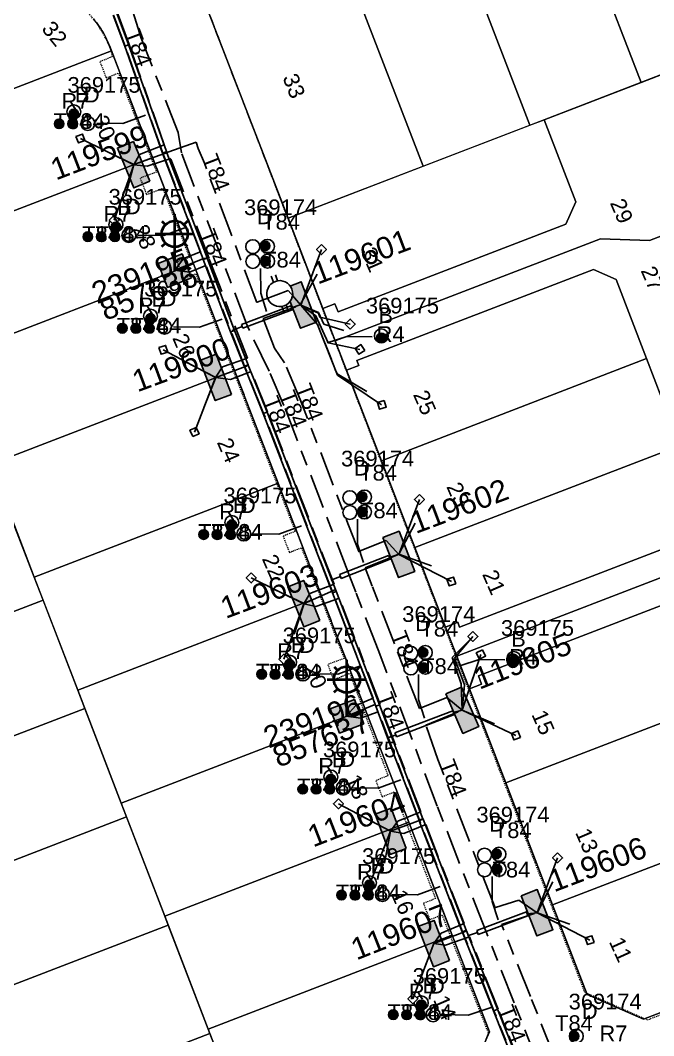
# Model space of a CAD drawing. Header units: metres. Extents: x 308616 to 310825, y 6264327 to 6267194.
# Drawn here: x 309837 to 309909.7, y 6266741.4 to 6266858.1 of the extents above; entities that cross this region are included whole.
import ezdxf
from ezdxf.enums import TextEntityAlignment as Align

# ---------------------------------------------------------------- set-up
doc = ezdxf.new("R2010")
doc.units = ezdxf.units.M
for name, pattern in [('Cable Exist UG', [8.2, 4, -1.2, 1.8, -1.2]), ('Dash', [5, 3, -2]), ('HIDDEN', [0.375, 0.25, -0.125]), ('HIDDEN2', [0.1875, 0.125, -0.0625])]:
    doc.linetypes.add(name, pattern=pattern)
doc.layers.get('0').update_dxf_attribs({"color": 6})
for name, color, linetype in [('_User Miscellaneous9', 7, 'Continuous'), ('Equip_LV_EXT', 7, 'Continuous'), ('Equip_SP_SL_EXT', 7, 'Continuous'), ('Mains_LV_EXT', 7, 'Continuous'), ('Mains_SL_EXT', 7, 'Continuous'), ('Services_SP_EXT', 7, 'Continuous'), ('SupportsUG_SP_LV_EXT', 7, 'Continuous'), ('SupportsUG_SP_LV_SL_EXT', 7, 'Continuous'), ('Trench_SP_EXT', 7, 'Continuous')]:
    doc.layers.add(name, color=color, linetype=linetype)
for name, color, linetype, lineweight in [('Cadastre Developer_SP_EXT', 7, 'Continuous', 5), ('Cadastre Land Parcels_SP_EXT', 7, 'Continuous', 5), ('Cadastre Other Property_SP_EXT', 7, 'HIDDEN', 5)]:
    doc.layers.add(name, color=color, linetype=linetype, lineweight=lineweight)
doc.styles.add('COLUMN_LABEL', font='arial.ttf')
doc.styles.add('iecARIAL', font='arial.ttf', dxfattribs={"height": 2})
doc.styles.add('POLE_LABEL', font='arial.ttf')
doc.styles.get("Standard").update_dxf_attribs({"font": 'arial.ttf'})

# ---------------------------------------------------------------- blocks, each defined once
blk = doc.blocks.new('COLUMN_EXT')
blk.add_hatch(color=256).paths.add_polyline_path([(-1.49, 1.48), (-1.49, -1.49), (1.48, -1.49), (1.48, 1.48)])
blk.add_lwpolyline([(-1.49, -1.49), (1.48, -1.49), (1.48, 1.48), (-1.49, 1.48)], close=True)
for tag, height, style, flags, p in [('ASSET_NUM', 2.5, 'COLUMN_LABEL', 8, (2, 2)), ('STRUCTURE_PLANT_NUMBER', 0.2, 'POLE_LABEL', 9, (1.81, 0.03)), ('STREET_CODE', 0.2, 'COLUMN_LABEL', 9, (1.81, -0.2))]:
    blk.add_attdef(tag, text='', height=height, dxfattribs=dict(style=style, flags=flags)).set_placement(p, align=Align.MIDDLE_LEFT)
at = {"flags": 9}
for tag, p in [('COLUMN_TYPE', (1.81, -0.4)), ('OWNED_BY', (1.81, -0.6)), ('STATE', (1.81, -0.8)), ('USAGE', (1.81, -1)), ('LEGEND', (1.81, -1.2)), ('STREETNAME', (1.81, -1.6)), ('SUBURB', (1.81, -1.8)), ('LOCATION', (1.81, -1.4)), ('NOTES', (1.81, -2))]:
    blk.add_attdef(tag, text='', height=0.2, dxfattribs=at).set_placement(p, align=Align.MIDDLE_LEFT)
at = {"flags": 1}
blk.add_attdef('Z', (1.81, -2.35), '', height=0.2, dxfattribs=at)
blk = doc.blocks.new('PILLAR_EXT')
blk.add_hatch(color=256).paths.add_polyline_path([(-2.475, 0.99), (-2.475, -0.99), (2.475, -0.99), (2.475, 0.99)])
blk.add_lwpolyline([(-2.475, -0.99), (2.475, -0.99), (2.475, 0.99), (-2.475, 0.99)], close=True)
at = {"style": 'iecARIAL', "flags": 8}
blk.add_attdef('ASSET_NUM', (1.5, 3.5), '', height=2.5, dxfattribs=at)
for tag, p, flags in [('OWNED_BY', (0, -0.2), 9), ('STATE', (0, -0.4), 9), ('SUPPORT_TYPE', (0, -0.6), 9), ('USAGE', (0, -0.8), 9), ('LEGEND', (0, -1), 9), ('LOCATION', (0, -1.2), 9), ('STREETNAME', (0, -1.8), 9), ('SUBURB', (0, -2), 1), ('NOTES', (0, -1.4), 9), ('PARENT', (0, -1.6), 9)]:
    blk.add_attdef(tag, p, '', height=0.2, dxfattribs=dict(flags=flags))
blk = doc.blocks.new('DUCT_EXT')
blk.add_circle((0, 0.8), 0.8)
at = {"flags": 1}
blk.add_attdef('Z', (0, 0), '', height=0.2, dxfattribs=at)
at = {"flags": 9}
for tag, p in [('DUCT_CODE', (0, 0)), ('XSECT_TYPE', (0, -0.2)), ('STATE', (0, -0.6)), ('FB_REFERENCE', (0, -0.4)), ('NOTES', (0, -0.8))]:
    blk.add_attdef(tag, text='', height=0.2, dxfattribs=at).set_placement(p, align=Align.MIDDLE_LEFT)
blk = doc.blocks.new('SL_LANTERN_EXT')
at = {"lineweight": 40}
for p, q in [((0, 1.97), (0, 6.47)), ((-1.46, 5.68), (-1.06, 5.28)), ((1.46, 5.68), (1.06, 5.28)), ((-2.25, 4.22), (2.25, 4.22)), ((-1.46, 2.76), (-1.06, 3.16)), ((0, 0), (0, 2.72)), ((1.46, 2.76), (1.06, 3.16))]:
    blk.add_line(p, q, dxfattribs=at)
blk.add_circle((0, 4.22), 1.5, dxfattribs=at)
at = {"style": 'iecARIAL', "flags": 8}
blk.add_attdef('ASSET_NUM', (1.5, 1.5), '', height=2.5, dxfattribs=at)
for tag, p, height, flags in [('CONSTRUCTED_VOLTAGE', (0.98, -0.65), 0.2, 9), ('CONTROL_TYPE', (0.98, -0.85), 0.2, 9), ('LANTERN_PURPOSE', (0.98, -1.05), 0.2, 9), ('LANTERN_TYPE', (0.98, -1.25), 0.2, 9), ('LNUMBER', (2.18, -3.25), 2.5, 8), ('OPERATING_VOLTAGE', (0.98, -1.65), 0.2, 9), ('ORIENTATION', (0.98, -1.85), 0.2, 9), ('OWNED_BY', (0.98, -2.05), 0.2, 9), ('STATE', (0.98, -2.25), 0.2, 9), ('NO_PHASES', (0.98, -1.45), 0.2, 9), ('USAGE', (0.98, -2.45), 0.2, 9), ('CEXIST', (0.98, -2.65), 0.2, 9), ('CNEW', (0.98, -2.85), 0.2, 9), ('CNUMBER', (0.98, -3.05), 0.2, 9), ('CREMOVE', (0.98, -3.25), 0.2, 9), ('CREPLACE', (0.98, -3.45), 0.2, 9), ('LKINGHEIGHT', (0.98, -3.65), 0.2, 9), ('LBRACKET', (0.98, -3.85), 0.2, 9), ('LBRACKETVOCAB', (0.98, -4.05), 0.2, 9), ('LCATEGORY', (0.98, -4.25), 0.2, 9), ('LCHARGE1', (0.98, -4.45), 0.2, 9), ('LCHARGE1PERCENT', (0.98, -4.65), 0.2, 9), ('LCHARGE2', (0.98, -4.85), 0.2, 9), ('LCHARGE2PERCENT', (0.98, -5.05), 0.2, 9), ('LCHARGE3', (0.98, -5.25), 0.2, 9), ('LCHARGE3PERCENT', (0.98, -5.45), 0.2, 9), ('LEXIST', (0.98, -5.65), 0.2, 9), ('LLAMP', (0.98, -5.85), 0.2, 9), ('LLAMPVOCAB', (0.98, -6.05), 0.2, 9), ('LMAST', (0.98, -6.25), 0.2, 9), ('LMASTVOCAB', (0.98, -6.45), 0.2, 9), ('LNEW', (0.98, -6.65), 0.2, 9), ('LANTNUMBER', (0.98, -6.85), 0.2, 9), ('LOUTREACH', (0.98, -7.25), 0.2, 9), ('LOUTREACHVOCAB', (0.98, -7.45), 0.2, 9), ('LRATECODE', (0.98, -7.65), 0.2, 9), ('LREMOVE', (0.98, -7.85), 0.2, 9), ('LREPLACE', (0.98, -8.05), 0.2, 9), ('LTYPE', (0.98, -8.25), 0.2, 9), ('STREETNAME', (0.98, -9.25), 0.2, 9), ('SUBURB', (0.98, -9.45), 0.2, 1), ('LTYPEVOCAB', (0.98, -8.45), 0.2, 9), ('LEGEND', (0.98, -8.65), 0.2, 9), ('LOCATION', (0.98, -8.85), 0.2, 9), ('NOTES', (0.98, -9.05), 0.2, 9)]:
    blk.add_attdef(tag, p, '', height=height, dxfattribs=dict(flags=flags))
blk = doc.blocks.new('CCP_EXT')
at = {"flags": 9}
for tag, p in [('STATE', (0, -1.8)), ('LEGEND', (0, -1.4)), ('LIFE_SUPPORT', (0, -1.6)), ('NOTES', (0, -2))]:
    blk.add_attdef(tag, text='', height=0.2, dxfattribs=at).set_placement(p, align=Align.MIDDLE_LEFT)
blk.add_wipeout([(0, 0.57), (0.57, 0), (0, -0.57), (-0.57, 0)])
blk.add_lwpolyline([(-0.57, 0), (0, 0.57), (0.57, 0), (0, -0.57), (-0.57, 0)])
at = {"flags": 1}
blk.add_attdef('Z', (0, 0), '', height=0.2, dxfattribs=at)
at = {"flags": 9}
for tag, p in [('CCP_TYPE', (0, 0)), ('CONSTRUCTED_VOLTAGE', (0, -0.2)), ('OPERATING_VOLTAGE', (0, -0.6)), ('ORIENTATION', (0, -0.8)), ('OWNED_BY', (0, -1)), ('NO_PHASES', (0, -0.4)), ('USAGE', (0, -1.2))]:
    blk.add_attdef(tag, text='', height=0.2, dxfattribs=at).set_placement(p, align=Align.MIDDLE_LEFT)
blk = doc.blocks.new('LV_UG_LINKS_OPEN_EXT')
for p, q in [((-0.25, 1.47), (-0.25, 2.22)), ((0.25, 1.47), (0.25, 2.22)), ((-0.25, -1.47), (-0.25, -2.22)), ((0.25, -1.47), (0.25, -2.22))]:
    blk.add_line(p, q)
at = {"flags": 9}
for tag, p in [('ACTUAL_STATUS', (0, 0)), ('CONSTRUCTED_VOLTAGE', (0, -0.2)), ('OPERATING_VOLTAGE', (0, -0.6)), ('ORIENTATION', (0, -0.8)), ('STATE', (0, -1)), ('SWITCH_TYPE', (0, -1.2)), ('NO_PHASES', (0, -0.4)), ('USAGE', (0, -1.4)), ('NOTES', (0, -1.6))]:
    blk.add_attdef(tag, text='', height=0.2, dxfattribs=at).set_placement(p, align=Align.MIDDLE_LEFT)
at = {"flags": 1}
blk.add_attdef('Z', (0, 0), '', height=0.2, dxfattribs=at)
blk.add_wipeout([(-0.25, 1.47), (-0.43, 1.43), (-0.61, 1.36), (-0.77, 1.28), (-0.93, 1.17), (-1.07, 1.05), (-1.19, 0.9), (-1.29, 0.75), (-1.38, 0.58), (-1.44, 0.4), (-1.48, 0.22), (-1.49, 0.03), (-1.49, -0.16), (-1.45, -0.34), (-1.4, -0.52), (-1.32, -0.69), (-1.23, -0.85), (-1.11, -1), (-0.98, -1.13), (-0.83, -1.24), (-0.66, -1.34), (-0.49, -1.41), (-0.31, -1.46), (-0.13, -1.49), (0.06, -1.49), (0.25, -1.47), (0.43, -1.43), (0.61, -1.36), (0.77, -1.28), (0.93, -1.17), (1.07, -1.05), (1.19, -0.9), (1.29, -0.75), (1.38, -0.58), (1.44, -0.4), (1.48, -0.22), (1.49, -0.03), (1.49, 0.16), (1.45, 0.34), (1.4, 0.52), (1.32, 0.69), (1.23, 0.85), (1.11, 1), (0.98, 1.13), (0.83, 1.24), (0.66, 1.34), (0.49, 1.41), (0.31, 1.46), (0.13, 1.49), (-0.06, 1.49)])
blk.add_lwpolyline([(0, -1.49, 1), (0, 1.49, 1)], format="xyb", close=True)
blk = doc.blocks.new('CABLE_LARGE_EXT')
h = blk.add_hatch(color=256)
edge = h.paths.add_edge_path()
edge.add_arc((0, 0.55), 0.55, 0, 360)
blk.add_circle((0, 0.55), 0.55)
at = {"flags": 1}
blk.add_attdef('Z', (0, 0), '', height=0.2, dxfattribs=at)
at = {"flags": 9}
for tag, p in [('COND_CODE', (0, 0)), ('STATE', (0, -0.4)), ('XSECT_SIZE', (0, -0.6)), ('FB_REFERENCE', (0, -0.2)), ('NOTES', (0, -0.8))]:
    blk.add_attdef(tag, text='', height=0.2, dxfattribs=at).set_placement(p, align=Align.MIDDLE_LEFT)

msp = doc.modelspace()

# ---------------------------------------------------------------- linework, layer by layer
at = {"layer": '_User Miscellaneous9'}
for p, q in [((309848.97, 6266855.13), (309847.65, 6266858.67)), ((309849.42, 6266855.29), (309848.04, 6266858.99)), ((309848.97, 6266855.13), (309849.2, 6266855.21)), ((309849.42, 6266855.29), (309849.2, 6266855.21)), ((309853.75, 6266843), (309849.42, 6266855.29)), ((309853.3, 6266842.83), (309848.97, 6266855.13)), ((309853.3, 6266842.83), (309853.52, 6266842.91)), ((309853.35, 6266842.7), (309853.3, 6266842.83)), ((309853.35, 6266842.7), (309853.57, 6266842.79)), ((309853.35, 6266842.7), (309853.57, 6266842.79)), ((309857.97, 6266830.63), (309853.35, 6266842.7)), ((309853.75, 6266843), (309853.52, 6266842.91)), ((309853.8, 6266842.87), (309853.57, 6266842.79)), ((309853.8, 6266842.87), (309853.57, 6266842.79)), ((309853.8, 6266842.87), (309853.75, 6266843)), ((309858.42, 6266830.8), (309853.8, 6266842.87)), ((309857.97, 6266830.63), (309858.2, 6266830.71)), ((309857.97, 6266830.63), (309858.2, 6266830.71)), ((309857.98, 6266830.6), (309858.21, 6266830.69)), ((309858.42, 6266830.8), (309858.2, 6266830.71)), ((309858.42, 6266830.8), (309858.2, 6266830.71)), ((309858.43, 6266830.77), (309858.21, 6266830.69)), ((309858.43, 6266830.77), (309858.42, 6266830.8)), ((309861.56, 6266822.47), (309858.43, 6266830.77)), ((309857.98, 6266830.6), (309857.97, 6266830.63)), ((309861.11, 6266822.3), (309857.98, 6266830.6)), ((309862.39, 6266823.16), (309862.47, 6266822.93)), ((309862.55, 6266822.71), (309862.47, 6266822.93)), ((309861.11, 6266822.3), (309861.34, 6266822.38)), ((309861.11, 6266822.3), (309861.34, 6266822.38)), ((309862.68, 6266818.35), (309861.11, 6266822.3)), ((309861.56, 6266822.47), (309861.34, 6266822.38)), ((309861.56, 6266822.47), (309861.34, 6266822.38)), ((309863.13, 6266818.52), (309861.56, 6266822.47)), ((309862.68, 6266818.35), (309862.91, 6266818.43)), ((309862.71, 6266818.29), (309862.68, 6266818.35)), ((309862.71, 6266818.28), (309862.93, 6266818.37)), ((309862.71, 6266818.29), (309862.93, 6266818.37)), ((309864.88, 6266812.91), (309862.71, 6266818.28)), ((309863.13, 6266818.52), (309862.91, 6266818.43)), ((309863.15, 6266818.46), (309862.93, 6266818.37)), ((309863.16, 6266818.46), (309862.93, 6266818.37)), ((309863.16, 6266818.46), (309863.13, 6266818.52)), ((309865.33, 6266813.08), (309863.15, 6266818.46)), ((309864.88, 6266812.91), (309865.1, 6266812.99)), ((309872.74, 6266792.51), (309864.88, 6266812.91)), ((309865.33, 6266813.08), (309865.1, 6266812.99)), ((309873.18, 6266792.68), (309865.33, 6266813.08)), ((309873.64, 6266794.42), (309879.27, 6266796.61)), ((309873.81, 6266793.97), (309879.45, 6266796.17)), ((309879.27, 6266796.61), (309879.36, 6266796.39)), ((309879.45, 6266796.17), (309879.36, 6266796.39)), ((309873.64, 6266794.42), (309873.73, 6266794.2)), ((309873.81, 6266793.97), (309873.73, 6266794.2)), ((309872.74, 6266792.51), (309872.96, 6266792.6)), ((309872.74, 6266792.51), (309872.96, 6266792.6)), ((309872.81, 6266792.31), (309872.74, 6266792.51)), ((309872.81, 6266792.31), (309873.04, 6266792.4)), ((309877.79, 6266779.29), (309872.81, 6266792.31)), ((309873.18, 6266792.68), (309872.96, 6266792.6)), ((309873.18, 6266792.68), (309872.96, 6266792.6)), ((309873.26, 6266792.49), (309873.04, 6266792.4)), ((309873.26, 6266792.49), (309873.18, 6266792.68)), ((309878.24, 6266779.46), (309873.26, 6266792.49)), ((309877.79, 6266779.29), (309878.02, 6266779.38)), ((309878.24, 6266779.46), (309878.02, 6266779.38)), ((309879.61, 6266775.81), (309878.24, 6266779.46)), ((309879.16, 6266775.64), (309877.79, 6266779.29)), ((309879.99, 6266776.23), (309886.65, 6266778.77)), ((309880.17, 6266775.78), (309886.82, 6266778.32)), ((309886.65, 6266778.77), (309886.73, 6266778.55)), ((309886.82, 6266778.32), (309886.73, 6266778.55)), ((309879.99, 6266776.23), (309880.08, 6266776)), ((309880.17, 6266775.78), (309880.08, 6266776)), ((309879.16, 6266775.64), (309879.39, 6266775.72)), ((309879.16, 6266775.64), (309879.39, 6266775.72)), ((309882.76, 6266766.18), (309879.16, 6266775.64)), ((309879.61, 6266775.81), (309879.39, 6266775.72)), ((309879.61, 6266775.81), (309879.39, 6266775.72)), ((309883.21, 6266766.36), (309879.61, 6266775.81)), ((309882.76, 6266766.18), (309882.98, 6266766.27)), ((309882.78, 6266766.14), (309882.76, 6266766.18)), ((309882.78, 6266766.14), (309883, 6266766.22)), ((309882.78, 6266766.14), (309883, 6266766.22)), ((309887.73, 6266753.37), (309882.78, 6266766.14)), ((309883.21, 6266766.36), (309882.98, 6266766.27)), ((309883.22, 6266766.31), (309883, 6266766.22)), ((309883.22, 6266766.31), (309883, 6266766.22)), ((309883.22, 6266766.31), (309883.21, 6266766.36)), ((309888.18, 6266753.55), (309883.22, 6266766.31)), ((309895.09, 6266755.66), (309889.38, 6266753.52)), ((309895.26, 6266755.21), (309889.55, 6266753.07)), ((309895.09, 6266755.66), (309895.17, 6266755.43)), ((309895.26, 6266755.21), (309895.17, 6266755.43)), ((309887.73, 6266753.37), (309887.96, 6266753.46)), ((309887.77, 6266753.29), (309887.73, 6266753.37)), ((309887.77, 6266753.29), (309887.99, 6266753.38)), ((309887.77, 6266753.29), (309887.99, 6266753.38)), ((309891.33, 6266744.29), (309887.77, 6266753.29)), ((309888.18, 6266753.55), (309887.96, 6266753.46)), ((309888.21, 6266753.47), (309887.99, 6266753.38)), ((309888.21, 6266753.47), (309887.99, 6266753.38)), ((309888.21, 6266753.47), (309888.18, 6266753.55)), ((309891.77, 6266744.47), (309888.21, 6266753.47)), ((309889.38, 6266753.52), (309889.46, 6266753.29)), ((309889.55, 6266753.07), (309889.46, 6266753.29)), ((309891.33, 6266744.29), (309891.55, 6266744.38)), ((309891.77, 6266744.47), (309891.55, 6266744.38)), ((309895.06, 6266736.2), (309891.77, 6266744.47)), ((309894.61, 6266736.04), (309891.33, 6266744.29))]:
    msp.add_line(p, q, dxfattribs=at)
for points in [[(309845.77, 6266846.27), (309848.75, 6266846.25), (309851.35, 6266847.19)], [(309850.5, 6266833.41), (309853.47, 6266833.38), (309856.08, 6266834.33)], [(309864.57, 6266829.58), (309864.58, 6266826.73), (309865.26, 6266824.62)], [(309854.59, 6266822.86), (309857.56, 6266822.83), (309860.17, 6266823.77)], [(309877.39, 6266821.74), (309874.46, 6266821.78), (309872.22, 6266821.02)], [(309875.7, 6266800.77), (309875.71, 6266797.91), (309876.39, 6266795.8)], [(309863.68, 6266799.09), (309866.66, 6266799.06), (309869.27, 6266800)], [(309892.61, 6266784.62), (309889.68, 6266784.65), (309887.44, 6266783.91)], [(309870.48, 6266783), (309873.45, 6266782.98), (309876.06, 6266783.93)], [(309882.69, 6266782.92), (309882.71, 6266780.05), (309883.39, 6266777.93)], [(309875.11, 6266769.91), (309878.08, 6266769.89), (309880.69, 6266770.85)], [(309891.16, 6266759.71), (309891.17, 6266756.85), (309891.85, 6266754.73)], [(309879.59, 6266757.66), (309882.57, 6266757.62), (309885.18, 6266758.56)], [(309885.42, 6266743.86), (309888.42, 6266743.78), (309891.06, 6266744.66)]]:
    msp.add_lwpolyline(points, dxfattribs=at)
at = {"layer": 'Cadastre Land Parcels_SP_EXT', "linetype": 'Continuous'}
for points in [[(309883.99, 6266875.92), (309895.5, 6266846.05), (309897.13, 6266846.67), (309908.25, 6266850.95), (309897.78, 6266878.1)], [(309897.78, 6266878.1), (309908.25, 6266850.95), (309920.51, 6266855.68)], [(309840.01, 6266865.78), (309814.74, 6266856.01), (309819.45, 6266843.78), (309847.45, 6266854.57), (309847.45, 6266854.57), (309847.22, 6266855.17), (309847.12, 6266855.43), (309847.01, 6266855.69), (309846.89, 6266855.94), (309846.77, 6266856.19), (309846.64, 6266856.43), (309846.5, 6266856.68), (309846.36, 6266856.91), (309846.21, 6266857.15), (309846.05, 6266857.38), (309845.89, 6266857.6), (309845.73, 6266857.83), (309845.55, 6266858.04), (309845.38, 6266858.26)], [(309926.26, 6266750.16), (309908.52, 6266743.32), (309902.06, 6266746.19), (309898.1, 6266756.46), (309892.71, 6266770.47), (309888.54, 6266781.3), (309887.1, 6266785.03), (309885.81, 6266788.39), (309882.29, 6266797.51), (309878.45, 6266807.49), (309874.44, 6266817.89), (309873.15, 6266821.25), (309871.71, 6266824.99), (309867.72, 6266835.35), (309858.01, 6266860.56)], [(309845.38, 6266858.26), (309845.55, 6266858.04), (309845.73, 6266857.83), (309845.89, 6266857.6), (309846.05, 6266857.38), (309846.21, 6266857.15), (309846.36, 6266856.91), (309846.5, 6266856.68), (309846.64, 6266856.43), (309846.77, 6266856.19), (309846.89, 6266855.94), (309847.01, 6266855.69), (309847.12, 6266855.43), (309847.22, 6266855.17), (309856.88, 6266830.1), (309861.59, 6266817.87), (309866.58, 6266804.9), (309871.58, 6266791.92), (309876.58, 6266778.94), (309881.58, 6266765.97), (309886.58, 6266752.99), (309890.85, 6266741.88), (309889.71, 6266739.29)]]:
    msp.add_lwpolyline(points, dxfattribs=at)
for points in [[(309895.5, 6266846.05), (309883.99, 6266875.92), (309871.71, 6266871.19), (309883.22, 6266841.32), (309895.5, 6266846.05)], [(309883.22, 6266841.32), (309871.71, 6266871.19), (309860.88, 6266867.02), (309858.01, 6266860.56), (309867.72, 6266835.35), (309883.22, 6266841.32)], [(309926.72, 6266839.55), (309920.51, 6266855.68), (309897.13, 6266846.67), (309900.76, 6266837.25), (309899.61, 6266834.66), (309873.47, 6266824.6), (309873.11, 6266825.53), (309871.71, 6266824.99), (309873.15, 6266821.25), (309903.58, 6266832.97), (309909.22, 6266832.81), (309926.72, 6266839.55)], [(309852.16, 6266842.34), (309847.45, 6266854.57), (309819.45, 6266843.78), (309824.16, 6266831.55), (309852.16, 6266842.34)], [(309899.61, 6266834.66), (309900.76, 6266837.25), (309897.13, 6266846.67), (309867.72, 6266835.35), (309871.71, 6266824.99), (309873.11, 6266825.53), (309873.47, 6266824.6), (309899.61, 6266834.66)], [(309856.88, 6266830.1), (309852.16, 6266842.34), (309824.16, 6266831.55), (309828.87, 6266819.31), (309856.88, 6266830.1)], [(309926.72, 6266839.55), (309909.22, 6266832.81), (309903.58, 6266832.97), (309873.15, 6266821.25), (309874.44, 6266817.89), (309875.85, 6266818.43), (309875.63, 6266818.99), (309902.8, 6266829.46), (309905.38, 6266828.31), (309908.89, 6266819.22), (309910.65, 6266814.64), (309933, 6266823.24), (309926.72, 6266839.55)], [(309861.59, 6266817.87), (309856.88, 6266830.1), (309828.87, 6266819.31), (309833.58, 6266807.08), (309861.59, 6266817.87)], [(309908.89, 6266819.22), (309905.38, 6266828.31), (309902.8, 6266829.46), (309875.63, 6266818.99), (309875.85, 6266818.43), (309874.44, 6266817.89), (309878.45, 6266807.49), (309908.89, 6266819.22)], [(309917.54, 6266796.76), (309921.78, 6266800.2), (309939.28, 6266806.94), (309933, 6266823.24), (309910.65, 6266814.64), (309912.73, 6266809.24), (309915.74, 6266801.42), (309914.59, 6266798.84), (309887.42, 6266788.37), (309887.21, 6266788.93), (309885.81, 6266788.39), (309887.1, 6266785.03), (309917.54, 6266796.76)], [(309912.73, 6266809.24), (309910.65, 6266814.64), (309908.89, 6266819.22), (309878.45, 6266807.49), (309882.29, 6266797.51), (309912.73, 6266809.24)], [(309866.58, 6266804.9), (309861.59, 6266817.87), (309833.58, 6266807.08), (309838.57, 6266794.11), (309866.58, 6266804.9)], [(309914.59, 6266798.84), (309915.74, 6266801.42), (309912.73, 6266809.24), (309882.29, 6266797.51), (309885.81, 6266788.39), (309887.21, 6266788.93), (309887.42, 6266788.37), (309914.59, 6266798.84)], [(309939.28, 6266806.94), (309921.78, 6266800.2), (309917.54, 6266796.76), (309887.1, 6266785.03), (309888.54, 6266781.3), (309889.94, 6266781.84), (309889.58, 6266782.77), (309915.72, 6266792.84), (309918.31, 6266791.69), (309922.12, 6266781.79), (309925.24, 6266782.99), (309935.37, 6266786.9), (309945.49, 6266790.79), (309939.28, 6266806.94)], [(309839.59, 6266791.48), (309838.57, 6266794.11), (309834.79, 6266803.93), (309806.8, 6266793.15), (309811.6, 6266780.7), (309839.59, 6266791.48)], [(309871.58, 6266791.92), (309866.58, 6266804.9), (309838.57, 6266794.11), (309843.57, 6266781.13), (309871.58, 6266791.92)], [(309915.12, 6266779.1), (309922.12, 6266781.79), (309918.31, 6266791.69), (309915.72, 6266792.84), (309889.58, 6266782.77), (309889.94, 6266781.84), (309888.54, 6266781.3), (309892.71, 6266770.47), (309915.12, 6266779.1)], [(309844.38, 6266779.03), (309843.57, 6266781.13), (309839.59, 6266791.48), (309811.6, 6266780.7), (309816.39, 6266768.25), (309844.38, 6266779.03)], [(309876.58, 6266778.94), (309871.58, 6266791.92), (309843.57, 6266781.13), (309848.57, 6266768.15), (309876.58, 6266778.94)], [(309849.17, 6266766.58), (309848.57, 6266768.15), (309844.38, 6266779.03), (309816.39, 6266768.25), (309821.19, 6266755.8), (309849.17, 6266766.58)], [(309881.58, 6266765.97), (309876.58, 6266778.94), (309848.57, 6266768.15), (309853.56, 6266755.18), (309881.58, 6266765.97)], [(309920.51, 6266765.09), (309915.12, 6266779.1), (309892.71, 6266770.47), (309898.1, 6266756.46), (309920.51, 6266765.09)], [(309853.97, 6266754.13), (309853.56, 6266755.18), (309849.17, 6266766.58), (309821.19, 6266755.8), (309825.98, 6266743.36), (309853.97, 6266754.13)], [(309886.58, 6266752.99), (309881.58, 6266765.97), (309853.56, 6266755.18), (309858.56, 6266742.2), (309886.58, 6266752.99)], [(309926.26, 6266750.16), (309920.51, 6266765.09), (309898.1, 6266756.46), (309902.06, 6266746.19), (309908.52, 6266743.32), (309926.26, 6266750.16)], [(309858.76, 6266741.68), (309858.56, 6266742.2), (309853.97, 6266754.13), (309825.98, 6266743.36), (309830.78, 6266730.91), (309858.76, 6266741.68)], [(309889.71, 6266739.29), (309890.85, 6266741.88), (309886.58, 6266752.99), (309858.56, 6266742.2), (309863.56, 6266729.22), (309889.71, 6266739.29)], [(309863.56, 6266729.22), (309858.76, 6266741.68), (309830.78, 6266730.91), (309835.58, 6266718.45), (309863.56, 6266729.22)]]:
    msp.add_lwpolyline(points, close=True, dxfattribs=at)
at = {"layer": 'Mains_LV_EXT', "linetype": 'Cable Exist UG'}
msp.add_lwpolyline([(309884.45, 6266752.02), (309885.29, 6266753.23), (309887.94, 6266754.33), (309887.94, 6266754.33), (309883.53, 6266765.69), (309881.01, 6266764.68), (309879.5, 6266764.93)], dxfattribs=at)
at = {"layer": 'Trench_SP_EXT', "linetype": 'Cable Exist UG'}
for points in [[(309850, 6266841.52), (309846.76, 6266843.11)], [(309850, 6266841.52), (309853.55, 6266842.8)], [(309850, 6266841.52), (309849.07, 6266837.91)], [(309854.74, 6266829.38), (309858.14, 6266830.76)], [(309869.13, 6266825.42), (309871.37, 6266829.48)], [(309868.12, 6266825.07), (309869.13, 6266825.42)], [(309862.47, 6266822.93), (309861.31, 6266822.45)], [(309859.42, 6266817.04), (309855.89, 6266818.9)], [(309859.42, 6266817.04), (309862.96, 6266818.35)], [(309859.42, 6266817.04), (309858.1, 6266813.67)], [(309880.44, 6266796.77), (309882.56, 6266800.8)], [(309879.36, 6266796.39), (309880.44, 6266796.77)], [(309880.44, 6266796.77), (309884.73, 6266795.22)], [(309873.73, 6266794.2), (309872.64, 6266793.76)], [(309869.56, 6266791.08), (309866.16, 6266792.68)], [(309869.56, 6266791.08), (309872.96, 6266792.6)], [(309869.56, 6266791.08), (309868.41, 6266787.55)], [(309887.73, 6266778.83), (309889.35, 6266783.74)], [(309874.48, 6266778.13), (309877.62, 6266779.43)], [(309886.73, 6266778.55), (309887.73, 6266778.83)], [(309887.73, 6266778.83), (309892.31, 6266776.88)], [(309880.08, 6266776), (309879.43, 6266775.75)], [(309879.5, 6266764.93), (309875.94, 6266766.8)], [(309879.5, 6266764.93), (309883, 6266766.22)], [(309879.5, 6266764.93), (309878.78, 6266761.25)], [(309896.31, 6266755.56), (309898.41, 6266759.72)], [(309895.17, 6266755.43), (309896.31, 6266755.56)], [(309896.31, 6266755.56), (309900.6, 6266754.06)], [(309884.45, 6266752.02), (309887.99, 6266753.38)], [(309889.46, 6266753.29), (309888.32, 6266752.91)], [(309884.45, 6266752.02), (309883.08, 6266748.39)]]:
    msp.add_lwpolyline(points, dxfattribs=at)

# ---------------------------------------------------------------- block references
at = {"layer": '_User Miscellaneous9'}
for name, p in [('DUCT_EXT', (309843.13, 6266846.78)), ('CABLE_LARGE_EXT', (309843.13, 6266846.78)), ('DUCT_EXT', (309844.73, 6266845.44)), ('CABLE_LARGE_EXT', (309841.44, 6266845.64)), ('DUCT_EXT', (309847.96, 6266833.81)), ('DUCT_EXT', (309849.45, 6266832.58)), ('CABLE_LARGE_EXT', (309844.74, 6266832.68)), ('CABLE_LARGE_EXT', (309846.27, 6266832.68)), ('CABLE_LARGE_EXT', (309847.82, 6266832.69)), ('DUCT_EXT', (309851.93, 6266823.29)), ('CABLE_LARGE_EXT', (309851.93, 6266823.29)), ('CABLE_LARGE_EXT', (309848.7, 6266822.16)), ('CABLE_LARGE_EXT', (309850.24, 6266822.15)), ('CABLE_LARGE_EXT', (309851.79, 6266822.17)), ('DUCT_EXT', (309853.54, 6266822.03)), ('DUCT_EXT', (309878.43, 6266821.04)), ('CABLE_LARGE_EXT', (309878.43, 6266821.04)), ('DUCT_EXT', (309861.26, 6266799.59)), ('CABLE_LARGE_EXT', (309861.26, 6266799.59)), ('CABLE_LARGE_EXT', (309858.03, 6266798.46)), ('CABLE_LARGE_EXT', (309859.57, 6266798.46)), ('CABLE_LARGE_EXT', (309861.12, 6266798.47)), ('DUCT_EXT', (309862.64, 6266798.27)), ('DUCT_EXT', (309893.64, 6266783.97)), ('DUCT_EXT', (309867.9, 6266783.55)), ('CABLE_LARGE_EXT', (309893.64, 6266783.97)), ('CABLE_LARGE_EXT', (309864.69, 6266782.41)), ('CABLE_LARGE_EXT', (309866.22, 6266782.4)), ('CABLE_LARGE_EXT', (309867.77, 6266782.42)), ('DUCT_EXT', (309869.43, 6266782.19)), ('DUCT_EXT', (309872.63, 6266770.36)), ('CABLE_LARGE_EXT', (309872.63, 6266770.36)), ('CABLE_LARGE_EXT', (309869.41, 6266769.22)), ('CABLE_LARGE_EXT', (309870.94, 6266769.22)), ('CABLE_LARGE_EXT', (309872.5, 6266769.24)), ('DUCT_EXT', (309874.06, 6266769.09)), ('DUCT_EXT', (309877.07, 6266758.2)), ('DUCT_EXT', (309878.55, 6266756.85)), ('CABLE_LARGE_EXT', (309873.86, 6266757.04)), ('DUCT_EXT', (309883.02, 6266744.42)), ('CABLE_LARGE_EXT', (309879.8, 6266743.3)), ('CABLE_LARGE_EXT', (309881.33, 6266743.29)), ('CABLE_LARGE_EXT', (309882.89, 6266743.3)), ('DUCT_EXT', (309884.37, 6266743.05))]:
    msp.add_blockref(name, p, dxfattribs=at)
for name, p, rotation in [('DUCT_EXT', (309862.87, 6266832.08), 269.9999999999998), ('CABLE_LARGE_EXT', (309864.53, 6266832.17), 269.9999999999998), ('DUCT_EXT', (309864.56, 6266832.12), 269.9999999999998), ('DUCT_EXT', (309862.88, 6266830.39), 269.9999999999998), ('DUCT_EXT', (309864.58, 6266830.41), 269.9999999999998), ('DUCT_EXT', (309874.01, 6266803.25), 269.9999999999998), ('CABLE_LARGE_EXT', (309875.66, 6266803.36), 269.9999999999998), ('DUCT_EXT', (309875.69, 6266803.32), 269.9999999999998), ('DUCT_EXT', (309874.02, 6266801.55), 269.9999999999998), ('DUCT_EXT', (309875.7, 6266801.61), 269.9999999999998), ('CABLE_LARGE_EXT', (309875.7, 6266801.61), 269.9999999999998), ('DUCT_EXT', (309881.01, 6266785.37), 269.9999999999998), ('DUCT_EXT', (309882.68, 6266785.47), 269.9999999999998), ('CABLE_LARGE_EXT', (309882.68, 6266785.47), 269.9999999999998), ('DUCT_EXT', (309881.01, 6266783.68), 269.9999999999998), ('DUCT_EXT', (309882.69, 6266783.77), 269.9999999999998), ('CABLE_LARGE_EXT', (309882.72, 6266783.72), 269.9999999999998), ('DUCT_EXT', (309891.14, 6266762.28), 269.9999999999998), ('DUCT_EXT', (309889.47, 6266762.18), 269.9999999999998), ('CABLE_LARGE_EXT', (309891.11, 6266762.32), 269.9999999999998), ('DUCT_EXT', (309889.47, 6266760.49), 269.9999999999998), ('DUCT_EXT', (309891.16, 6266760.56), 269.9999999999998), ('CABLE_LARGE_EXT', (309891.16, 6266760.56), 269.9999999999998), ('DUCT_EXT', (309900.02, 6266741.38), 270.0758187907482), ('CABLE_LARGE_EXT', (309900.02, 6266741.38), 269.9999999999998)]:
    msp.add_blockref(name, p, dxfattribs=dict(at, rotation=rotation))
at = {"layer": 'Equip_SP_SL_EXT'}
ref = msp.add_blockref('SL_LANTERN_EXT', (309854.71, 6266829.33), dxfattribs=at)
ref.add_attrib('ASSET_NUM', '239195', dxfattribs={"layer": '0', "height": 2.5, "rotation": 21.1199, "style": 'iecARIAL'}).set_placement((309856.21, 6266830.83), align=Align.MIDDLE_RIGHT)
ref = msp.add_blockref('SL_LANTERN_EXT', (309874.48, 6266778.13), dxfattribs=at)
ref.add_attrib('ASSET_NUM', '239196', dxfattribs={"layer": '0', "height": 2.5, "rotation": 20.2826, "style": 'iecARIAL'}).set_placement((309875.98, 6266779.63), align=Align.MIDDLE_RIGHT)
at = {"layer": 'SupportsUG_SP_LV_EXT'}
ref = msp.add_blockref('PILLAR_EXT', (309850, 6266841.5), dxfattribs=dict(at, rotation=112.5180401142837))
ref.add_attrib('ASSET_NUM', '119599', dxfattribs={"layer": '0', "height": 2.5, "rotation": 20.9217, "style": 'iecARIAL'}).set_placement((309851.5, 6266845), align=Align.MIDDLE_RIGHT)
ref = msp.add_blockref('PILLAR_EXT', (309869.18, 6266825.38), dxfattribs=dict(at, rotation=291.0435218269251))
ref.add_attrib('ASSET_NUM', '119601', dxfattribs={"layer": '0', "height": 2.5, "rotation": 20.7638, "style": 'iecARIAL'}).set_placement((309870.68, 6266828.88), align=Align.MIDDLE_LEFT)
ref = msp.add_blockref('PILLAR_EXT', (309859.41, 6266817.06), dxfattribs=dict(at, rotation=110.7817989918333))
ref.add_attrib('ASSET_NUM', '119600', dxfattribs={"layer": '0', "height": 2.5, "rotation": 20.3474, "style": 'iecARIAL'}).set_placement((309860.91, 6266820.56), align=Align.MIDDLE_RIGHT)
ref = msp.add_blockref('PILLAR_EXT', (309880.44, 6266796.73), dxfattribs=dict(at, rotation=291.3144922905867))
ref.add_attrib('ASSET_NUM', '119602', dxfattribs={"layer": '0', "height": 2.5, "rotation": 20.6915, "style": 'iecARIAL'}).set_placement((309881.94, 6266800.23), align=Align.MIDDLE_LEFT)
ref = msp.add_blockref('PILLAR_EXT', (309869.53, 6266791.07), dxfattribs=dict(at, rotation=111.8859926500356))
ref.add_attrib('ASSET_NUM', '119603', dxfattribs={"layer": '0', "height": 2.5, "rotation": 20.5754, "style": 'iecARIAL'}).set_placement((309871.03, 6266794.57), align=Align.MIDDLE_RIGHT)
ref = msp.add_blockref('PILLAR_EXT', (309887.73, 6266778.83), dxfattribs=dict(at, rotation=293.3809542853747))
ref.add_attrib('ASSET_NUM', '119605', dxfattribs={"layer": '0', "height": 2.5, "rotation": 21.5676, "style": 'iecARIAL'}).set_placement((309889.23, 6266782.33), align=Align.MIDDLE_LEFT)
ref = msp.add_blockref('PILLAR_EXT', (309879.5, 6266764.93), dxfattribs=dict(at, rotation=110.4848074322352))
ref.add_attrib('ASSET_NUM', '119604', dxfattribs={"layer": '0', "height": 2.5, "rotation": 21.2264, "style": 'iecARIAL'}).set_placement((309881, 6266768.43), align=Align.MIDDLE_RIGHT)
ref = msp.add_blockref('PILLAR_EXT', (309896.31, 6266755.56), dxfattribs=dict(at, rotation=291.3269360161916))
ref.add_attrib('ASSET_NUM', '119606', dxfattribs={"layer": '0', "height": 2.5, "rotation": 20.9105, "style": 'iecARIAL'}).set_placement((309897.81, 6266759.06), align=Align.MIDDLE_LEFT)
ref = msp.add_blockref('PILLAR_EXT', (309884.45, 6266752.02), dxfattribs=dict(at, rotation=110.9581207151926))
ref.add_attrib('ASSET_NUM', '119607', dxfattribs={"layer": '0', "height": 2.5, "rotation": 21.5674, "style": 'iecARIAL'}).set_placement((309885.95, 6266755.52), align=Align.MIDDLE_RIGHT)
at = {"layer": 'SupportsUG_SP_LV_SL_EXT'}
ref = msp.add_blockref('COLUMN_EXT', (309854.71, 6266829.33), dxfattribs=dict(at, rotation=111.3778403823826))
ref.add_attrib('ASSET_NUM', '857636', dxfattribs={"layer": '0', "height": 2.5, "rotation": 21.1199, "style": 'COLUMN_LABEL'}).set_placement((309856.71, 6266830.08), align=Align.TOP_RIGHT)
ref = msp.add_blockref('COLUMN_EXT', (309874.48, 6266778.13), dxfattribs=dict(at, rotation=111.0908894127614))
ref.add_attrib('ASSET_NUM', '857637', dxfattribs={"layer": '0', "height": 2.5, "rotation": 21.9182, "style": 'COLUMN_LABEL'}).set_placement((309876.48, 6266778.88), align=Align.TOP_RIGHT)

# ---------------------------------------------------------------- texts
at = {"layer": '_User Miscellaneous9'}
for s, p in [('369175', (309842.4, 6266849.77)), ('R7', (309841.7, 6266847.93)), ('B', (309843.26, 6266848.68)), ('D', (309844.28, 6266848.65)), ('369175', (309847.12, 6266836.91)), ('B', (309848.09, 6266835.71)), ('D', (309849, 6266835.8)), ('369174', (309862.67, 6266835.71)), ('D', (309864.15, 6266834.66)), ('T84', (309864.75, 6266834.04)), ('369175', (309851.21, 6266826.36)), ('R7', (309850.5, 6266824.44)), ('B', (309852.06, 6266825.18)), ('D', (309853.1, 6266825.24)), ('369175', (309876.66, 6266824.41)), ('B', (309878.1, 6266823.3)), ('T84', (309848.06, 6266822.1)), ('T84', (309849.59, 6266822.1)), ('T84', (309851.14, 6266822.12)), ('R4', (309877.89, 6266821.15)), ('369174', (309873.81, 6266806.84)), ('D', (309875.29, 6266805.79)), ('T84', (309875.89, 6266805.21)), ('369175', (309860.31, 6266802.6)), ('B', (309861.39, 6266801.49)), ('D', (309862.19, 6266801.48)), ('T84', (309875.99, 6266800.88)), ('R7', (309859.83, 6266800.76)), ('T84', (309857.39, 6266798.41)), ('T84', (309858.92, 6266798.41)), ('T84', (309860.47, 6266798.42)), ('369174', (309880.83, 6266788.97)), ('D', (309882.32, 6266787.93)), ('T84', (309882.92, 6266787.29)), ('369175', (309892.17, 6266787.38)), ('369175', (309867.1, 6266786.52)), ('B', (309893.34, 6266786.13)), ('B', (309868.04, 6266785.45)), ('D', (309868.98, 6266785.41)), ('R4', (309893.1, 6266784.05)), ('T84', (309883.01, 6266782.99)), ('369175', (309871.73, 6266773.42)), ('B', (309872.76, 6266772.27)), ('D', (309873.61, 6266772.31)), ('R7', (309871.2, 6266771.54)), ('369174', (309889.35, 6266765.94)), ('D', (309890.83, 6266764.89)), ('T84', (309891.35, 6266764.14)), ('369175', (309876.22, 6266761.17)), ('B', (309877.21, 6266760.08)), ('D', (309878.1, 6266760.06)), ('T84', (309891.2, 6266759.62)), ('369175', (309882.03, 6266747.4)), ('B', (309883.16, 6266746.32)), ('D', (309883.91, 6266746.28)), ('369174', (309899.94, 6266744.46)), ('D', (309901.45, 6266743.35)), ('T84', (309898.38, 6266741.98)), ('R7', (309903.47, 6266740.81))]:
    msp.add_text(s, height=1.8, dxfattribs=at).set_placement(p)
at = {"layer": 'Cadastre Land Parcels_SP_EXT'}
for s, rotation, p in [('32', 309.2374, (309839.34, 6266857.08)), ('33', 291.5601, (309867.06, 6266851.53)), ('30', 293.4509, (309845.24, 6266846.69)), ('29', 293.2323, (309904.65, 6266837.12)), ('28', 293.4679, (309849.87, 6266834.15)), ('31', 293.4679, (309876.03, 6266831.54)), ('27', 293.5704, (309908.18, 6266829.35)), ('26', 293.4679, (309854.4, 6266821.6)), ('25', 293.5704, (309882.04, 6266815.11)), ('24', 293.4527, (309859.52, 6266809.62)), ('23', 293.4679, (309885.87, 6266804.53)), ('22', 293.5704, (309864.69, 6266796.24)), ('21', 293.5704, (309889.98, 6266794.47)), ('20', 293.449, (309869.51, 6266783.67)), ('15', 293.5704, (309895.64, 6266778.36)), ('18', 293.5704, (309874.24, 6266770.96)), ('13', 293.4679, (309900.66, 6266764.79)), ('16', 293.449, (309879.51, 6266757.72)), ('11', 294.4919, (309904.53, 6266752.25)), ('14', 293.54, (309884.35, 6266745.59))]:
    msp.add_text(s, height=1.8, rotation=rotation, dxfattribs=at).set_placement(p)
at = {"layer": 'Mains_LV_EXT'}
for rotation, p in [(290.5078, (309848.98, 6266856.66)), (291.1903, (309857.87, 6266842.29)), (291.1903, (309857.55, 6266833.66)), (291.2404, (309866.74, 6266815.12)), (291.2404, (309868.59, 6266815.91)), (291.2404, (309864.85, 6266814.47)), (291.0659, (309879.53, 6266787.5)), (291.0659, (309877.92, 6266780.45)), (291.1262, (309885.09, 6266772.73)), (291.6911, (309891.83, 6266744.49))]:
    msp.add_text('T84', height=1.8, rotation=rotation, dxfattribs=at).set_placement(p)

# ---------------------------------------------------------------- next in the draw order: block references
at = {"layer": 'Services_SP_EXT'}
for p, rotation in [((309843.89, 6266844.51), 334.5180403203532), ((309847.77, 6266835.12), 90.0000000000002), ((309871.56, 6266831.75), 269.9999999999998), ((309874.86, 6266823.19), 90.0000000000002), ((309853.4, 6266820.24), 332.7817990344923), ((309875.97, 6266820.28), 168.2935632290697), ((309878.49, 6266813.91), 242.4833453298705), ((309856.98, 6266810.79), 68.78179891020815), ((309882.81, 6266803.05), 269.9999999999998), ((309863.5, 6266794.03), 269.9999999999998), ((309886.48, 6266793.62), 153.3144919711693), ((309888.95, 6266787.31), 269.9999999999998), ((309867.24, 6266784.7), 90.0000000000002), ((309889.87, 6266785.23), 251.3809540478435), ((309893.88, 6266775.93), 155.3809542658325), ((309873.51, 6266768.08), 269.9999999999998), ((309898.67, 6266761.87), 269.9999999999998), ((309877.02, 6266758.7), 90.0000000000002), ((309902.36, 6266752.41), 153.3269356024058), ((309882.06, 6266745.68), 90.0000000000002)]:
    msp.add_blockref('CCP_EXT', p, dxfattribs=dict(at, rotation=rotation))

# ---------------------------------------------------------------- next in the draw order: block references
for p, rotation in [((309843.89, 6266844.51), 334.5180403203532), ((309847.77, 6266835.12), 90.0000000000002), ((309871.56, 6266831.75), 269.9999999999998), ((309874.86, 6266823.19), 90.0000000000002), ((309853.4, 6266820.24), 332.7817990344923), ((309875.97, 6266820.28), 168.2935632290697), ((309878.49, 6266813.91), 242.4833453298705), ((309856.98, 6266810.79), 68.78179891020815), ((309882.81, 6266803.05), 269.9999999999998), ((309863.5, 6266794.03), 269.9999999999998), ((309886.48, 6266793.62), 153.3144919711693), ((309888.95, 6266787.31), 269.9999999999998), ((309867.24, 6266784.7), 90.0000000000002), ((309889.87, 6266785.23), 251.3809540478435), ((309893.88, 6266775.93), 155.3809542658325), ((309873.51, 6266768.08), 269.9999999999998), ((309898.67, 6266761.87), 269.9999999999998), ((309877.02, 6266758.7), 90.0000000000002), ((309902.36, 6266752.41), 153.3269356024058), ((309882.06, 6266745.68), 90.0000000000002)]:
    msp.add_blockref('CCP_EXT', p, dxfattribs=dict(at, rotation=rotation))

# ---------------------------------------------------------------- next in the draw order: linework, layer by layer
at = {"layer": 'Cadastre Developer_SP_EXT', "linetype": 'Dash'}
for points in [[(309926.26, 6266750.16), (309908.52, 6266743.32), (309902.06, 6266746.19), (309898.1, 6266756.46), (309892.71, 6266770.47), (309888.54, 6266781.3), (309887.1, 6266785.03), (309885.81, 6266788.39), (309882.29, 6266797.51), (309878.45, 6266807.49), (309874.44, 6266817.89), (309873.15, 6266821.25), (309871.71, 6266824.99), (309867.72, 6266835.35), (309858.01, 6266860.55)], [(309845.38, 6266858.26), (309845.55, 6266858.04), (309845.72, 6266857.83), (309845.89, 6266857.61), (309846.05, 6266857.38), (309846.21, 6266857.15), (309846.36, 6266856.91), (309846.5, 6266856.68), (309846.64, 6266856.43), (309846.77, 6266856.19), (309846.89, 6266855.94), (309847, 6266855.69), (309847.11, 6266855.43), (309847.22, 6266855.18), (309856.87, 6266830.1), (309861.59, 6266817.87), (309866.58, 6266804.9), (309871.58, 6266791.92), (309876.58, 6266778.94), (309881.58, 6266765.96), (309886.58, 6266752.99), (309890.85, 6266741.88), (309889.71, 6266739.29)]]:
    msp.add_lwpolyline(points, dxfattribs=at)
at = {"layer": 'Cadastre Other Property_SP_EXT', "linetype": 'HIDDEN2'}
msp.add_lwpolyline([(309956.6, 6266761.76), (309908.99, 6266743.23), (309901.81, 6266746.4), (309858.03, 6266860.59)], dxfattribs=at)
msp.add_lwpolyline([(309844.21, 6266859.54, -0.108105), (309847.4, 6266854.65), (309847.4, 6266854.65), (309847.51, 6266853.89), (309846.12, 6266853.34), (309846.84, 6266851.48), (309848.24, 6266852.02), (309852.62, 6266840.66), (309850.75, 6266839.95), (309851.47, 6266838.07), (309853.34, 6266838.79), (309856.4, 6266830.85), (309855, 6266830.31), (309855.73, 6266828.44), (309857.13, 6266828.98), (309868.55, 6266799.36), (309867.15, 6266798.83), (309867.87, 6266796.96), (309869.27, 6266797.49), (309874.16, 6266784.79), (309872.28, 6266784.1), (309872.94, 6266782.36), (309874.81, 6266783.07), (309879.2, 6266771.3), (309877.8, 6266770.75), (309878.52, 6266768.89), (309879.91, 6266769.45), (309884.65, 6266757.19), (309883.26, 6266756.63), (309883.99, 6266754.77), (309885.39, 6266755.34), (309890.72, 6266741.74), (309889.84, 6266739.43)], format="xyb", dxfattribs=at)
at = {"layer": 'Mains_LV_EXT', "linetype": 'Cable Exist UG'}
for points in [[(309850, 6266841.5), (309850.66, 6266842.68), (309853.5, 6266843.8), (309853.5, 6266843.8), (309849.48, 6266855.32), (309848.09, 6266859.03), (309847.53, 6266859.39), (309847.53, 6266859.39, -0.074789), (309843.73, 6266862.69), (309843.73, 6266862.69), (309843.09, 6266863.61), (309842.63, 6266864.49), (309842.19, 6266865.57), (309839.91, 6266864.68), (309838.39, 6266865.04)], [(309918.56, 6266732.43), (309917.04, 6266733.14), (309914.65, 6266739.3), (309914.65, 6266739.3), (309911.67, 6266738.1), (309905.58, 6266735.8), (309901.87, 6266734.35), (309901.2, 6266736.13), (309899.07, 6266737.06), (309899.07, 6266737.06, -0.203665), (309899.04, 6266737.09), (309899.04, 6266737.09), (309898.99, 6266737.26), (309898.27, 6266739.1), (309895.55, 6266745.94), (309892.22, 6266754.23), (309896.31, 6266755.56)], [(309898.02, 6266722), (309898.82, 6266723.25), (309901.49, 6266724.19), (309901.49, 6266724.19), (309898.06, 6266733.16), (309897.34, 6266733.51), (309897.34, 6266733.51, -0.221606), (309895.14, 6266736.14), (309895.14, 6266736.14), (309894.53, 6266737.69), (309894.53, 6266737.69), (309891.83, 6266744.49), (309888.57, 6266752.81), (309885.79, 6266751.85), (309884.45, 6266752.02)]]:
    msp.add_lwpolyline(points, format="xyb", dxfattribs=at)
for points in [[(309859.41, 6266817.06), (309860.2, 6266818.28), (309863.05, 6266819.26), (309863.05, 6266819.26), (309858.65, 6266830.73), (309854.25, 6266842.21), (309851.54, 6266841.32), (309850, 6266841.5)], [(309869.53, 6266791.07), (309870.21, 6266792.22), (309873.01, 6266793.3), (309873.01, 6266793.3), (309865.38, 6266813.1), (309863.49, 6266817.76), (309861.11, 6266816.84), (309859.41, 6266817.06)], [(309887.73, 6266778.83), (309885.97, 6266780.3), (309885.97, 6266780.3), (309882.81, 6266779.01), (309882.81, 6266779.01), (309879.94, 6266786.47), (309877.37, 6266793.1), (309876.57, 6266795.17), (309880.44, 6266796.73)], [(309879.5, 6266764.93), (309880.34, 6266766.08), (309882.98, 6266767.14), (309882.98, 6266767.14), (309878.3, 6266779.48), (309873.63, 6266791.69), (309870.9, 6266790.73), (309869.53, 6266791.07)], [(309896.31, 6266755.56), (309894.23, 6266757.02), (309894.23, 6266757.02), (309891.56, 6266756.15), (309891.49, 6266756.11), (309891.49, 6266756.11), (309884.93, 6266773.16), (309883.55, 6266777.13), (309887.73, 6266778.83)]]:
    msp.add_lwpolyline(points, dxfattribs=at)
at = {"layer": 'Mains_SL_EXT', "linetype": 'Cable Exist UG'}
msp.add_lwpolyline([(309854.74, 6266829.38), (309855.72, 6266830.72), (309857.68, 6266831.49), (309857.68, 6266831.49), (309853.34, 6266842.84), (309849.01, 6266855.13), (309847.68, 6266858.69)], dxfattribs=at)
msp.add_lwpolyline([(309908.37, 6266728.2), (309907.16, 6266729.39), (309906.41, 6266731.13), (309899.31, 6266728.45), (309899.31, 6266728.45), (309897.66, 6266732.81), (309897.13, 6266733.05), (309897.13, 6266733.05, -0.221474), (309894.66, 6266736), (309894.66, 6266736), (309894.64, 6266736.06), (309891.36, 6266744.31), (309887.77, 6266753.38), (309882.8, 6266766.19), (309878.08, 6266778.64), (309876.03, 6266777.92), (309874.41, 6266778.16)], format="xyb", dxfattribs=at)
at = {"layer": 'Services_SP_EXT'}
for points in [[(309850, 6266841.5), (309843.89, 6266844.51)], [(309850, 6266841.5), (309847.77, 6266835.12)], [(309859.41, 6266817.06), (309853.4, 6266820.24)], [(309859.41, 6266817.06), (309856.98, 6266810.79)], [(309880.44, 6266796.73), (309882.81, 6266803.05)], [(309880.44, 6266796.73), (309886.48, 6266793.62)], [(309869.53, 6266791.07), (309863.5, 6266794.03)], [(309869.53, 6266791.07), (309867.24, 6266784.7)], [(309887.73, 6266778.83), (309887.97, 6266781.76), (309886.82, 6266784.82), (309888.95, 6266787.31)], [(309887.73, 6266778.83), (309889.87, 6266785.23)], [(309887.73, 6266778.83), (309893.88, 6266775.93)], [(309879.5, 6266764.93), (309873.51, 6266768.08)], [(309879.5, 6266764.93), (309877.02, 6266758.7)], [(309896.31, 6266755.56), (309898.67, 6266761.87)], [(309896.31, 6266755.56), (309902.36, 6266752.41)], [(309884.45, 6266752.02), (309882.06, 6266745.68)]]:
    msp.add_lwpolyline(points, dxfattribs=at)
at = {"layer": 'Trench_SP_EXT', "linetype": 'Cable Exist UG'}
for points in [[(309869.13, 6266825.42), (309871.22, 6266824.51), (309871.82, 6266823.18), (309874.14, 6266822.47)], [(309869.13, 6266825.42), (309871.1, 6266823.17), (309871.1, 6266823.17), (309871.22, 6266822.82), (309873.35, 6266817.46), (309876.76, 6266815.43)], [(309887.73, 6266778.83), (309887.61, 6266781.88), (309887.61, 6266781.88), (309886.55, 6266784.88), (309888.65, 6266786.96)]]:
    msp.add_lwpolyline(points, dxfattribs=at)

# ---------------------------------------------------------------- next in the draw order: block references
at = {"layer": '_User Miscellaneous9'}
for p in [(309842.99, 6266845.66), (309847.96, 6266833.81), (309867.9, 6266783.55), (309877.07, 6266758.2), (309875.39, 6266757.04), (309876.94, 6266757.06), (309883.02, 6266744.42)]:
    msp.add_blockref('CABLE_LARGE_EXT', p, dxfattribs=at)

# ---------------------------------------------------------------- next in the draw order: texts
for s, p in [('T84', (309840.8, 6266845.59)), ('T84', (309842.35, 6266845.61)), ('R7', (309846.53, 6266834.96)), ('T84', (309844.09, 6266832.62)), ('T84', (309845.62, 6266832.63)), ('T84', (309847.18, 6266832.64)), ('R7', (309866.47, 6266784.73)), ('T84', (309864.04, 6266782.36)), ('T84', (309865.57, 6266782.35)), ('T84', (309867.12, 6266782.37)), ('T84', (309868.76, 6266769.18)), ('T84', (309870.29, 6266769.17)), ('T84', (309871.85, 6266769.19)), ('R7', (309875.64, 6266759.37)), ('T84', (309873.21, 6266756.99)), ('T84', (309874.74, 6266756.99)), ('T84', (309876.29, 6266757.01)), ('R7', (309881.59, 6266745.61)), ('T84', (309879.15, 6266743.26)), ('T84', (309880.69, 6266743.24)), ('T84', (309882.24, 6266743.25))]:
    msp.add_text(s, height=1.8, dxfattribs=at).set_placement(p)

# ---------------------------------------------------------------- next in the draw order: block references
at = {"layer": 'Equip_LV_EXT', "rotation": 199.5335540213659}
msp.add_blockref('LV_UG_LINKS_OPEN_EXT', (309866.77, 6266826.69), dxfattribs=at)

# ---------------------------------------------------------------- next in the draw order: linework, layer by layer
at = {"layer": '_User Miscellaneous9'}
for p, q in [((309862.39, 6266823.16), (309868.03, 6266825.29)), ((309862.55, 6266822.71), (309868.2, 6266824.84)), ((309868.03, 6266825.29), (309868.12, 6266825.07)), ((309868.2, 6266824.84), (309868.12, 6266825.07))]:
    msp.add_line(p, q, dxfattribs=at)
at = {"layer": 'Mains_LV_EXT', "linetype": 'Cable Exist UG'}
for points in [[(309896.39, 6266738.4), (309893.68, 6266745.23), (309890.39, 6266753.56), (309884.86, 6266767.8), (309884.86, 6266767.8), (309878.07, 6266785.75), (309875.5, 6266792.4), (309874.71, 6266794.46), (309874.71, 6266794.46), (309867.25, 6266813.82), (309865.56, 6266817.79), (309863.02, 6266823.02), (309863.02, 6266823.02), (309859.88, 6266831.35), (309855.48, 6266842.86), (309855.11, 6266845.18), (309855.11, 6266845.18), (309850.86, 6266856.03), (309849.75, 6266859.59)], [(309869.18, 6266825.38), (309867.75, 6266827.04), (309867.75, 6266827.04), (309864.17, 6266825.72), (309864.15, 6266825.66), (309864.15, 6266825.66), (309858.12, 6266841.68), (309857.42, 6266843.38), (309857.16, 6266844.1), (309850, 6266841.5)], [(309880.44, 6266796.73), (309878.98, 6266798.31), (309878.98, 6266798.31), (309875.81, 6266797.06), (309875.85, 6266797.05), (309875.85, 6266797.05), (309869.12, 6266814.54), (309867.33, 6266818.75), (309866.16, 6266820.41), (309864.85, 6266823.85), (309869.18, 6266825.38)]]:
    msp.add_lwpolyline(points, dxfattribs=at)
at = {"layer": 'Mains_SL_EXT', "linetype": 'Cable Exist UG'}
msp.add_lwpolyline([(309874.41, 6266778.16), (309875.49, 6266779.39), (309877.48, 6266780.2), (309877.48, 6266780.2), (309872.85, 6266792.33), (309864.92, 6266812.92), (309862.72, 6266818.37), (309858.29, 6266829.92), (309856.4, 6266829.16), (309854.74, 6266829.38)], dxfattribs=at)
at = {"layer": 'Services_SP_EXT'}
for points in [[(309869.18, 6266825.38), (309871.56, 6266831.75)], [(309869.18, 6266825.38), (309871.1, 6266823.13), (309871.1, 6266823.13), (309871.22, 6266822.82), (309873.41, 6266817.33), (309878.47, 6266813.93)], [(309869.18, 6266825.38), (309871.21, 6266824.44), (309871.38, 6266823.98), (309874.86, 6266823.19)], [(309869.18, 6266825.38), (309870.93, 6266824.15), (309872.33, 6266821.04), (309875.97, 6266820.28)]]:
    msp.add_lwpolyline(points, dxfattribs=at)

# ---------------------------------------------------------------- next in the draw order: block references
at = {"layer": '_User Miscellaneous9', "rotation": 269.9999999999998}
msp.add_blockref('CABLE_LARGE_EXT', (309864.58, 6266830.41), dxfattribs=at)

# ---------------------------------------------------------------- next in the draw order: texts
at = {"layer": '_User Miscellaneous9'}
msp.add_text('T84', height=1.8, dxfattribs=at).set_placement((309864.86, 6266829.69))

doc.saveas('drawing.dxf')
